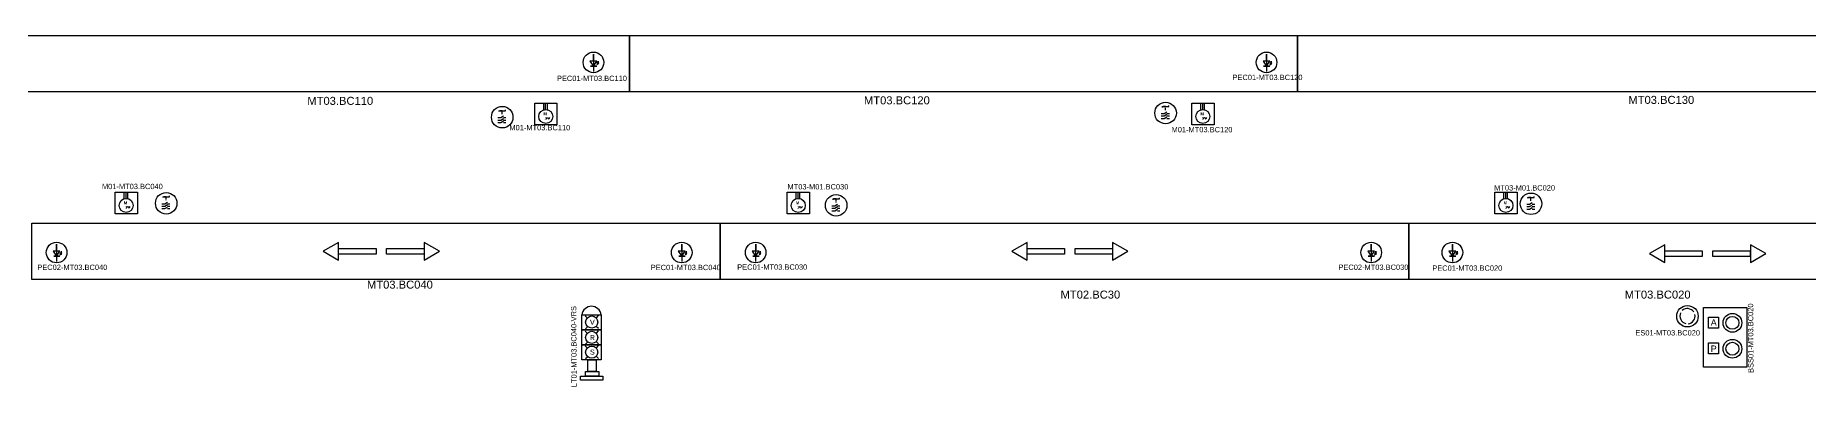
# Model space of a CAD drawing. Header units: inches. Extents: x 281601 to 402894, y -153394 to -83814.
# Drawn here: x 311760 to 344990, y -153394 to -146805 of the extents above; entities that cross this region are included whole.
import ezdxf

# ---------------------------------------------------------------- set-up
doc = ezdxf.new("R2010")
doc.units = ezdxf.units.IN
doc.linetypes.add('DASHED', pattern=[0.75, 0.5, -0.25])
for name, color, linetype in [('Balizas', 7, 'Continuous'), ('Botoneras', 14, 'Continuous'), ('Desconector', 7, 'Continuous'), ('Motores', 7, 'Continuous'), ('PEC', 7, 'Continuous'), ('PEMERGENCIA', 1, 'Continuous')]:
    doc.layers.add(name, color=color, linetype=linetype)
for name, color, linetype, lineweight in [('NOMBRES', 7, 'Continuous', 0), ('NPE', 7, 'Continuous', 5), ('Num Motor', 7, 'Continuous', 0)]:
    doc.layers.add(name, color=color, linetype=linetype, lineweight=lineweight)
doc.styles.add('Annotative', font='arial.ttf', dxfattribs={"height": 250})
doc.styles.add('Estilo1', font='isocteur.ttf')
doc.styles.add('isocop', font='isocp.shx')

# ---------------------------------------------------------------- blocks, each defined once
blk = doc.blocks.new('Motor trifasico')
at = {"color": 116, "true_color": 0x136734}
for p, q in [((2057.3, 3405.5), (2057.3, 3406.3)), ((2057.3, 3406.3), (2058.1, 3406.3)), ((2064.9, 3406.3), (2064.9, 3400.5)), ((2066.6, 3406.3), (2066.6, 3400.8)), ((2068.2, 3406.3), (2068.2, 3400.7))]:
    blk.add_line(p, q, dxfattribs=at)
blk.add_lwpolyline([(2058.1, 3406.3), (2076.9, 3406.3), (2076.9, 3387.1), (2057.3, 3387.1), (2057.3, 3405.5)], dxfattribs=at)
blk.add_circle((2067, 3394.6), 6.2, dxfattribs=at)
blk.add_spline([(2067.4, 3392.6), (2068.5, 3393.6), (2069.4, 3392.6), (2070.6, 3393.7)], degree=3, dxfattribs=at)
at = {"color": 116, "true_color": 0x136734, "insert": (2063.8, 3398.2), "char_height": 2.5, "width": 4.443, "attachment_point": 1, "style": 'isocop'}
blk.add_mtext('\\pxqc;{\\fLucida Sans|b1|i0|c0|p34; M\\P\\pq*;} {\\fLeelawadee|b0|i0|c0|p34;3}', dxfattribs=at)
blk = doc.blocks.new('Fotocelda')
at = {"color": 5}
for points in [[(1917.6, 3371.9), (1917.6, 3365.4), (1922.3, 3368.7), (1917.6, 3371.9), (1917.6, 3368.7), (1910.9, 3368.7), (1922.3, 3368.7), (1922.3, 3371.9), (1922.3, 3365.9), (1922.3, 3368.7), (1922.3, 3368.7), (1927.4, 3368.7)], [(1919.7, 3371.9), (1918.7, 3373), (1919.3, 3373), (1918.2, 3373.7), (1918.2, 3372.6), (1918.7, 3373)], [(1921.1, 3371.9), (1920, 3373), (1920.6, 3373), (1919.6, 3373.7), (1919.6, 3372.6), (1920, 3373)]]:
    blk.add_lwpolyline(points, dxfattribs=at)
blk.add_circle((1918.8, 3368.7), 9.83, dxfattribs=at)
blk = doc.blocks.new('Interruptor principal')
at = {"color": 32, "true_color": 0xcd6928}
for p, q in [((2036.1, 3395.16), (2037.63, 3395.16)), ((2036.58, 3398.7), (2040.03, 3398.7)), ((2036.58, 3398.7), (2036.58, 3398.29)), ((2037.63, 3395.16), (2038.95, 3396)), ((2037.63, 3393.91), (2038.95, 3394.75)), ((2038.95, 3395.16), (2040.27, 3395.16)), ((2040.03, 3398.7), (2040.03, 3399.22)), ((2036.1, 3393.91), (2037.63, 3393.91)), ((2036.1, 3392.6), (2037.63, 3392.6)), ((2037.63, 3392.6), (2038.95, 3393.43)), ((2038.95, 3393.91), (2040.27, 3393.91)), ((2038.95, 3392.6), (2040.27, 3392.6))]:
    blk.add_line(p, q, dxfattribs=at)
blk.add_line((2038.32, 3398.7), (2037, 3398.7))
at = {"color": 32, "linetype": 'DASHED', "true_color": 0xcd6928}
blk.add_line((2038.32, 3396.9), (2038.32, 3398.7), dxfattribs=at)
at = {"color": 32, "true_color": 0xcd6928}
blk.add_circle((2038.32, 3395.38), 5.57, dxfattribs=at)

msp = doc.modelspace()

# ---------------------------------------------------------------- linework, layer by layer
at = {"color": 242, "true_color": 0xcd2027}
for points, elevation in [([(322893, -147863), (310373, -147863), (310373, -146805), (322893, -146805)], 495), ([(335410, -147863), (322893, -147863), (322893, -146805), (335410, -146805)], 495), ([(347927, -147863), (335410, -147863), (335410, -146805), (347927, -146805)], 495), ([(324594, -151385), (311691, -151385), (311691, -150327), (324594, -150327)], 345)]:
    msp.add_lwpolyline(points, close=True, dxfattribs=dict(at, elevation=elevation))
at = {"color": 4, "elevation": 345}
for points in [[(337497, -151385), (324594, -151385), (324594, -150327), (337497, -150327)], [(350513, -151385), (337497, -151385), (337497, -150327), (350513, -150327)]]:
    msp.add_lwpolyline(points, close=True, dxfattribs=at)
at = {"elevation": 345}
for points in [[(317153, -150856), (317442, -151023), (317442, -150689)], [(318143, -150907), (317442, -150907), (317442, -150804), (318143, -150804)], [(318342, -150804), (319043, -150804), (319043, -150907), (318342, -150907)], [(319332, -150856), (319043, -150689), (319043, -151023)], [(330056, -150856), (330345, -151023), (330345, -150689)], [(331046, -150907), (330345, -150907), (330345, -150804), (331046, -150804)], [(331246, -150804), (331946, -150804), (331946, -150907), (331246, -150907)], [(332235, -150856), (331946, -150689), (331946, -151023)]]:
    msp.add_lwpolyline(points, close=True, dxfattribs=at)
for points in [[(342009, -150899), (342298, -151066), (342298, -150732)], [(342998, -150951), (342298, -150951), (342298, -150847), (342998, -150847)], [(343198, -150847), (343898, -150847), (343898, -150951), (343198, -150951)], [(344188, -150899), (343899, -150732), (343899, -151066)]]:
    msp.add_lwpolyline(points, close=True)
at = {"layer": 'Balizas', "color": 0}
for p, q in [((322062, -152068), (322102, -152106)), ((322305, -152062), (322266, -152103)), ((322061, -152356), (322102, -152393)), ((322110, -152269), (322071, -152311)), ((322304, -152350), (322266, -152391)), ((322268, -152262), (322310, -152301)), ((322062, -152631), (322102, -152669)), ((322110, -152557), (322071, -152598)), ((322110, -152833), (322071, -152874)), ((322305, -152626), (322266, -152667)), ((322268, -152549), (322310, -152589)), ((322268, -152825), (322310, -152865))]:
    msp.add_line(p, q, dxfattribs=at)
for points in [[(321999, -152047), (322363, -152047), (322363, -152328), (321999, -152328)], [(321999, -152328), (322363, -152328), (322363, -152609), (321999, -152609)], [(321999, -152609), (322363, -152609), (322363, -152890), (321999, -152890)], [(322070, -153109), (322316, -153109), (322316, -153197), (322070, -153197)], [(322114, -152890), (322267, -152890), (322267, -153109), (322114, -153109)], [(321972, -153197), (322396, -153197), (322396, -153273), (321972, -153273)]]:
    msp.add_lwpolyline(points, close=True, dxfattribs=at)
for centre in [(322185, -152183), (322185, -152471), (322185, -152747)]:
    msp.add_circle(centre, 114, dxfattribs=at)
msp.add_arc((322181, -152071), 183, 7.4074, 172.5926, dxfattribs=at)
at = {"layer": 'Botoneras', "color": 0}
for points in [[(343021, -151913), (343834, -151913), (343834, -153029), (343021, -153029)], [(343113, -152092), (343303, -152092), (343303, -152300), (343113, -152300)], [(343113, -152573), (343303, -152573), (343303, -152780), (343113, -152780)]]:
    msp.add_lwpolyline(points, close=True, dxfattribs=at)
for centre, radius in [((343563, -152198), 176), ((343563, -152198), 121), ((343563, -152684), 176), ((343563, -152684), 121)]:
    msp.add_circle(centre, radius, dxfattribs=at)
at = {"layer": 'PEMERGENCIA', "color": 1}
msp.add_circle((342721, -152074), 201, dxfattribs=at)
msp.add_circle((342721, -152074), 201, dxfattribs=at)
for centre, radius, start, end in [((342722, -152072), 143, 155.3812, 257.1215), ((342721, -152073), 142, 34.6645, 132.9651), ((342721, -152073), 142, 275.9995, 11.9942)]:
    msp.add_arc(centre, radius, start, end, dxfattribs=at)

# ---------------------------------------------------------------- block references
at = {"layer": 'Desconector', "xscale": 36.22589640801436, "yscale": 36.22589640801436, "zscale": 36.22589640801436}
for p in [(246668, -271340, 495), (259100, -271263, 495), (240371, -272955), (252926, -272994), (265948, -272965)]:
    msp.add_blockref('Interruptor principal', p, dxfattribs=at)
at = {"layer": 'Motores', "color": 2, "xscale": 21.19265796742174, "yscale": 21.19265796742174, "zscale": 21.19265796742174}
for p in [(277519, -220267, 495), (289833, -220267, 495), (269655, -221936), (282251, -221936), (295513, -221936)]:
    msp.add_blockref('Motor trifasico', p, dxfattribs=at)
at = {"layer": 'PEC', "color": 5, "xscale": 19.66336690283918, "yscale": 19.66336690283918, "zscale": 19.66336690283918, "rotation": 269.9692129002194}
for p in [(255998, -109546, 495), (268612, -109546, 495), (245937, -113113), (257652, -113113), (259038, -113113), (270574, -113113), (272096, -113113)]:
    msp.add_blockref('Fotocelda', p, dxfattribs=at)

# ---------------------------------------------------------------- texts
at = {"char_height": 150, "width": 55.01, "attachment_point": 1, "style": 'Annotative'}
for s, insert in [('MT03.BC110', (316855, -147958, 690)), ('MT03.BC120', (327287, -147948, 690)), ('MT03.BC130', (341613, -147940, 690)), ('MT03.BC040', (317973, -151406, 690)), ('MT02.BC30', (330972, -151593, 690)), ('MT03.BC020', (341545, -151593, 690))]:
    msp.add_mtext(s, dxfattribs=dict(at, insert=insert))
at = {"layer": 'Balizas', "color": 0, "char_height": 94, "attachment_point": 1, "style": 'Estilo1'}
for s, insert in [('V', (322150, -152137)), ('R', (322150, -152429)), ('S', (322150, -152700))]:
    msp.add_mtext_dynamic_manual_height_columns(s, width=2.5, gutter_width=12.5, heights=[0], dxfattribs=dict(at, insert=insert))
at = {"layer": 'Botoneras', "char_height": 121, "attachment_point": 1, "style": 'Annotative'}
for s, insert, width in [('A', (343156, -152131), 270.82), ('P', (343156, -152623), 250)]:
    msp.add_mtext(s, dxfattribs=dict(at, insert=insert, width=width))
at = {"layer": 'NOMBRES', "char_height": 100, "width": 55.01, "attachment_point": 1, "rotation": 90.2932, "style": 'Annotative'}
for s, insert in [('BSS01-MT03.BC020', (343859, -153139, 690)), ('LT01-MT03.BC040-VRS', (321804, -153405, 690))]:
    msp.add_mtext(s, dxfattribs=dict(at, insert=insert))
at = {"layer": 'NPE', "insert": (341745, -152335, 345), "char_height": 100, "width": 55.01, "attachment_point": 1, "style": 'Annotative'}
msp.add_mtext('ES01-MT03.BC020', dxfattribs=at)
at = {"layer": 'Num Motor', "char_height": 250, "width": 250, "attachment_point": 1, "style": 'Annotative'}
for s, insert in [('{\\H0.4x;PEC01-MT03.BC110}', (321534, -147561)), ('{\\H0.4x;PEC01-MT03.BC120}', (334194, -147543)), ('{\\H0.4x;M01-MT03.BC110}', (320642, -148486)), ('{\\H0.4x;M01-MT03.BC120}', (333052, -148523)), ('{\\H0.4x;M01-MT03.BC040}', (313006, -149589)), ('{\\H0.4x;MT03-M01.BC030}', (325854, -149595)), ('{\\H0.4x;MT03-M01.BC020}', (339098, -149615)), ('{\\H0.4x;PEC02-MT03.BC040}', (311795, -151106)), ('{\\H0.4x;PEC01-MT03.BC040}', (323291, -151109)), ('{\\H0.4x;PEC01-MT03.BC030}', (324912, -151102)), ('{\\H0.4x;PEC02-MT03.BC030}', (336179, -151105)), ('{\\H0.4x;PEC01-MT03.BC020}', (337938, -151121))]:
    msp.add_mtext(s, dxfattribs=dict(at, insert=insert))

doc.saveas('drawing.dxf')
